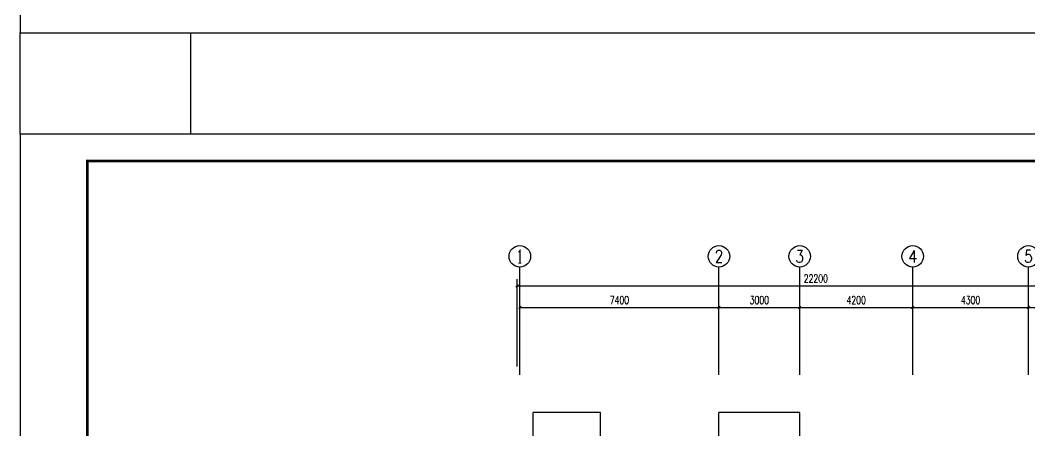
# Model space of a CAD drawing. Extents: x 6250600 to 6678662, y -692028 to -290561.
# Drawn here: x 6331720 to 6369234, y -435415 to -420149 of the extents above; entities that cross this region are included whole.
import ezdxf
from ezdxf.enums import TextEntityAlignment as Align

# ---------------------------------------------------------------- set-up
doc = ezdxf.new("R2010")
doc.units = 0
doc.header["$LTSCALE"] = 1000
doc.header["$MEASUREMENT"] = 0
doc.layers.get('0').update_dxf_attribs({"linetype": 'CONTINUOUS'})
doc.layers.get('Defpoints').update_dxf_attribs({"linetype": 'CONTINUOUS'})
for name, color, linetype in [('AXIS_TEXT', 7, 'CONTINUOUS'), ('PUB_TITLE', 4, 'CONTINUOUS'), ('建筑底图', 251, 'CONTINUOUS')]:
    doc.layers.add(name, color=color, linetype=linetype)
doc.styles.add('_TCH_AXIS', font='COMPLEX', dxfattribs={"bigfont": 'GBCBIG'})
doc.styles.add('_TCH_DIM_T3', font='SIMPLEX', dxfattribs={"width": 0.705882, "bigfont": 'GBCBIG'})
doc.styles.add('COMPLEX', font='COMPLEX')
doc.dimstyles.new('_TCH_ARCH&&100', dxfattribs={"dimtxt": 297.5, "dimasz": 100, "dimexe": 250, "dimexo": 300, "dimgap": 126.25, "dimtad": 1, "dimdec": 0, "dimzin": 0, "dimdsep": 46, "dimtxsty": '_TCH_DIM_T3', "dimblk": 'ARCHTICK', "dimcen": 0.09, "dimclrt": 7, "dimazin": 2, "dimtfac": 1, "dimtdec": 0, "dimtix": 1, "dimtmove": 2, "dimatfit": 3, "dimfxl": 0, "dimtolj": 1, "dimtzin": 0, "dimarcsym": 0})

# ---------------------------------------------------------------- blocks, each defined once
blk = doc.blocks.new('_AXISO')
blk.add_circle((0, 0), 0.5)
at = {"layer": 'AXIS_TEXT', "style": 'COMPLEX', "width": 1.041667}
blk.add_attdef('A', text='', height=0.56, dxfattribs=at).set_placement((-0.25, -0.28), (0.25, -0.28), align=Align.FIT)
blk = doc.blocks.new('_ArchTick')
at = {"color": 0, "linetype": 'ByBlock', "const_width": 0.4}
blk.add_lwpolyline([(-0.5, -0.5), (0.5, 0.5)], dxfattribs=at)
blk = doc.blocks.new('*D303')
at = {"layer": 'Defpoints', "color": 0, "transparency": 16777216}
for p in [(6372384, -430028), (6350184, -433328), (6372384, -433328)]:
    blk.add_point(p, dxfattribs=at)
at = {"layer": '建筑底图', "color": 0, "lineweight": -2, "transparency": 16777216}
for p, q in [((6350184, -433028), (6350184, -429778)), ((6372384, -433028), (6372384, -429778)), ((6350184, -430028), (6372384, -430028))]:
    blk.add_line(p, q, dxfattribs=at)
at = {"layer": '建筑底图', "color": 0, "lineweight": -2, "transparency": 16777216, "xscale": 100, "yscale": 100, "zscale": 100, "rotation": 180}
blk.add_blockref('_ArchTick', (6350184, -430028), dxfattribs=at)
at = {"layer": '建筑底图', "color": 0, "lineweight": -2, "transparency": 16777216, "xscale": 100, "yscale": 100, "zscale": 100}
blk.add_blockref('_ArchTick', (6372384, -430028), dxfattribs=at)
at = {"layer": '建筑底图', "color": 7, "transparency": 16777216, "insert": (6361284, -429753), "char_height": 297.5, "attachment_point": 5, "style": '_TCH_DIM_T3'}
blk.add_mtext('\\A1;22200', dxfattribs=at)
blk = doc.blocks.new('*D304')
at = {"layer": 'Defpoints', "color": 0, "transparency": 16777216}
for p in [(6357684, -430828), (6350284, -433328), (6357684, -433328)]:
    blk.add_point(p, dxfattribs=at)
at = {"layer": '建筑底图', "color": 0, "lineweight": -2, "transparency": 16777216}
for p, q in [((6350284, -433028), (6350284, -430578)), ((6357684, -433028), (6357684, -430578)), ((6350284, -430828), (6357684, -430828))]:
    blk.add_line(p, q, dxfattribs=at)
at = {"layer": '建筑底图', "color": 0, "lineweight": -2, "transparency": 16777216, "xscale": 100, "yscale": 100, "zscale": 100, "rotation": 180}
blk.add_blockref('_ArchTick', (6350284, -430828), dxfattribs=at)
at = {"layer": '建筑底图', "color": 0, "lineweight": -2, "transparency": 16777216, "xscale": 100, "yscale": 100, "zscale": 100}
blk.add_blockref('_ArchTick', (6357684, -430828), dxfattribs=at)
at = {"layer": '建筑底图', "color": 7, "transparency": 16777216, "insert": (6353984, -430553), "char_height": 297.5, "attachment_point": 5, "style": '_TCH_DIM_T3'}
blk.add_mtext('\\A1;7400', dxfattribs=at)
blk = doc.blocks.new('*D305')
at = {"layer": 'Defpoints', "color": 0, "transparency": 16777216}
for p in [(6360684, -430828), (6357684, -433328), (6360684, -433328)]:
    blk.add_point(p, dxfattribs=at)
at = {"layer": '建筑底图', "color": 0, "lineweight": -2, "transparency": 16777216}
for p, q in [((6357684, -433028), (6357684, -430578)), ((6360684, -433028), (6360684, -430578)), ((6357684, -430828), (6360684, -430828))]:
    blk.add_line(p, q, dxfattribs=at)
at = {"layer": '建筑底图', "color": 0, "lineweight": -2, "transparency": 16777216, "xscale": 100, "yscale": 100, "zscale": 100, "rotation": 180}
blk.add_blockref('_ArchTick', (6357684, -430828), dxfattribs=at)
at = {"layer": '建筑底图', "color": 0, "lineweight": -2, "transparency": 16777216, "xscale": 100, "yscale": 100, "zscale": 100}
blk.add_blockref('_ArchTick', (6360684, -430828), dxfattribs=at)
at = {"layer": '建筑底图', "color": 7, "transparency": 16777216, "insert": (6359184, -430553), "char_height": 297.5, "attachment_point": 5, "style": '_TCH_DIM_T3'}
blk.add_mtext('\\A1;3000', dxfattribs=at)
blk = doc.blocks.new('*D306')
at = {"layer": 'Defpoints', "color": 0, "transparency": 16777216}
for p in [(6364884, -430828), (6360684, -433328), (6364884, -433328)]:
    blk.add_point(p, dxfattribs=at)
at = {"layer": '建筑底图', "color": 0, "lineweight": -2, "transparency": 16777216}
for p, q in [((6360684, -433028), (6360684, -430578)), ((6364884, -433028), (6364884, -430578)), ((6360684, -430828), (6364884, -430828))]:
    blk.add_line(p, q, dxfattribs=at)
at = {"layer": '建筑底图', "color": 0, "lineweight": -2, "transparency": 16777216, "xscale": 100, "yscale": 100, "zscale": 100, "rotation": 180}
blk.add_blockref('_ArchTick', (6360684, -430828), dxfattribs=at)
at = {"layer": '建筑底图', "color": 0, "lineweight": -2, "transparency": 16777216, "xscale": 100, "yscale": 100, "zscale": 100}
blk.add_blockref('_ArchTick', (6364884, -430828), dxfattribs=at)
at = {"layer": '建筑底图', "color": 7, "transparency": 16777216, "insert": (6362784, -430553), "char_height": 297.5, "attachment_point": 5, "style": '_TCH_DIM_T3'}
blk.add_mtext('\\A1;4200', dxfattribs=at)
blk = doc.blocks.new('*D307')
at = {"layer": 'Defpoints', "color": 0, "transparency": 16777216}
for p in [(6369184, -430828), (6364884, -433328), (6369184, -433328)]:
    blk.add_point(p, dxfattribs=at)
at = {"layer": '建筑底图', "color": 0, "lineweight": -2, "transparency": 16777216}
for p, q in [((6364884, -433028), (6364884, -430578)), ((6369184, -433028), (6369184, -430578)), ((6364884, -430828), (6369184, -430828))]:
    blk.add_line(p, q, dxfattribs=at)
at = {"layer": '建筑底图', "color": 0, "lineweight": -2, "transparency": 16777216, "xscale": 100, "yscale": 100, "zscale": 100, "rotation": 180}
blk.add_blockref('_ArchTick', (6364884, -430828), dxfattribs=at)
at = {"layer": '建筑底图', "color": 0, "lineweight": -2, "transparency": 16777216, "xscale": 100, "yscale": 100, "zscale": 100}
blk.add_blockref('_ArchTick', (6369184, -430828), dxfattribs=at)
at = {"layer": '建筑底图', "color": 7, "transparency": 16777216, "insert": (6367034, -430553), "char_height": 297.5, "attachment_point": 5, "style": '_TCH_DIM_T3'}
blk.add_mtext('\\A1;4300', dxfattribs=at)
blk = doc.blocks.new('*D308')
at = {"layer": 'Defpoints', "color": 0, "transparency": 16777216}
for p in [(6372284, -430828), (6369184, -433328), (6372284, -433328)]:
    blk.add_point(p, dxfattribs=at)
at = {"layer": '建筑底图', "color": 0, "lineweight": -2, "transparency": 16777216}
for p, q in [((6369184, -433028), (6369184, -430578)), ((6372284, -433028), (6372284, -430578)), ((6369184, -430828), (6372284, -430828))]:
    blk.add_line(p, q, dxfattribs=at)
at = {"layer": '建筑底图', "color": 0, "lineweight": -2, "transparency": 16777216, "xscale": 100, "yscale": 100, "zscale": 100, "rotation": 180}
blk.add_blockref('_ArchTick', (6369184, -430828), dxfattribs=at)
at = {"layer": '建筑底图', "color": 0, "lineweight": -2, "transparency": 16777216, "xscale": 100, "yscale": 100, "zscale": 100}
blk.add_blockref('_ArchTick', (6372284, -430828), dxfattribs=at)
at = {"layer": '建筑底图', "color": 7, "transparency": 16777216, "insert": (6370734, -430553), "char_height": 297.5, "attachment_point": 5, "style": '_TCH_DIM_T3'}
blk.add_mtext('\\A1;3100', dxfattribs=at)

msp = doc.modelspace()

# ---------------------------------------------------------------- linework, layer by layer
at = {"color": 0}
msp.add_lwpolyline([(6331719.6, -420623.5), (6338051.4, -420623.5), (6338051.4, -424382.7), (6331719.6, -424382.7)], close=True, dxfattribs=at)
at = {"layer": 'PUB_TITLE', "color": 4}
for points in [[(6331719.6, -420623.5), (6391119.6, -420623.5), (6391119.6, -378623.5), (6331719.6, -378623.5)], [(6331719.6, -466382.7), (6391119.6, -466382.7), (6391119.6, -424382.7), (6331719.6, -424382.7)]]:
    msp.add_lwpolyline(points, close=True, dxfattribs=at)
at = {"layer": 'PUB_TITLE', "color": 4, "const_width": 100}
msp.add_lwpolyline([(6334219.6, -465382.7), (6390119.6, -465382.7), (6390119.6, -425382.7), (6334219.6, -425382.7)], close=True, dxfattribs=at)
at = {"layer": '建筑底图'}
for p, q in [((6350284.5, -433328.5), (6350284.5, -429328.5)), ((6357684.5, -433328.5), (6357684.5, -429328.5)), ((6360684.5, -433328.5), (6360684.5, -429328.5)), ((6364884.5, -433328.5), (6364884.5, -429328.5)), ((6369184.5, -433328.5), (6369184.5, -429328.5)), ((6353284.5, -434728.5), (6350784.5, -434728.5)), ((6350784.5, -435728.5), (6350784.5, -434728.5)), ((6353284.5, -435728.5), (6353284.5, -434728.5)), ((6357684.5, -435728.5), (6357684.5, -434728.5)), ((6360684.5, -434728.5), (6357684.5, -434728.5)), ((6360684.5, -435728.5), (6360684.5, -434728.5))]:
    msp.add_line(p, q, dxfattribs=at)

# ---------------------------------------------------------------- block references
ref = msp.add_blockref('_AXISO', (6350284.5, -428928.5), dxfattribs=dict(at, xscale=800, yscale=800, zscale=800))
ref.add_attrib('A', '1', dxfattribs={"layer": 'AXIS_TEXT', "color": 0, "height": 514.7, "style": '_TCH_AXIS'}).set_placement((6350174.2, -429185.8), (6350394.8, -429185.8), align=Align.FIT)
ref = msp.add_blockref('_AXISO', (6357684.5, -428928.5), dxfattribs=dict(at, xscale=800, yscale=800, zscale=800))
ref.add_attrib('A', '2', dxfattribs={"layer": 'AXIS_TEXT', "color": 0, "height": 465.9, "style": '_TCH_AXIS'}).set_placement((6357529.2, -429161.4), (6357839.8, -429161.4), align=Align.FIT)
ref = msp.add_blockref('_AXISO', (6360684.5, -428928.5), dxfattribs=dict(at, xscale=800, yscale=800, zscale=800))
ref.add_attrib('A', '3', dxfattribs={"layer": 'AXIS_TEXT', "color": 0, "height": 465.9, "style": '_TCH_AXIS'}).set_placement((6360529.2, -429161.4), (6360839.8, -429161.4), align=Align.FIT)
ref = msp.add_blockref('_AXISO', (6364884.5, -428928.5), dxfattribs=dict(at, xscale=800, yscale=800, zscale=800))
ref.add_attrib('A', '4', dxfattribs={"layer": 'AXIS_TEXT', "color": 0, "height": 445.4, "style": '_TCH_AXIS'}).set_placement((6364714.8, -429151.2), (6365054.2, -429151.2), align=Align.FIT)
ref = msp.add_blockref('_AXISO', (6369184.5, -428928.5), dxfattribs=dict(at, xscale=800, yscale=800, zscale=800))
ref.add_attrib('A', '5', dxfattribs={"layer": 'AXIS_TEXT', "color": 0, "height": 465.9, "style": '_TCH_AXIS'}).set_placement((6369029.2, -429161.4), (6369339.8, -429161.4), align=Align.FIT)

# ---------------------------------------------------------------- dimensions: what is measured, and where the dimension line sits
for p1, p2, distance, picture, middle in [((6350184.5, -433328.5), (6372384.5, -433328.5), 3300, '*D303', (6361284.5, -429753.5)), ((6350284.5, -433328.5), (6357684.5, -433328.5), 2500, '*D304', (6353984.5, -430553.5)), ((6357684.5, -433328.5), (6360684.5, -433328.5), 2500, '*D305', (6359184.5, -430553.5)), ((6360684.5, -433328.5), (6364884.5, -433328.5), 2500, '*D306', (6362784.5, -430553.5)), ((6364884.5, -433328.5), (6369184.5, -433328.5), 2500, '*D307', (6367034.5, -430553.5)), ((6369184.5, -433328.5), (6372284.5, -433328.5), 2500, '*D308', (6370734.5, -430553.5))]:
    dim = msp.add_aligned_dim(p1=p1, p2=p2, distance=distance, dimstyle='_TCH_ARCH&&100', dxfattribs=at)
    dim.commit()
    dim.dimension.update_dxf_attribs({"geometry": picture, "text_midpoint": middle})

doc.saveas('drawing.dxf')
